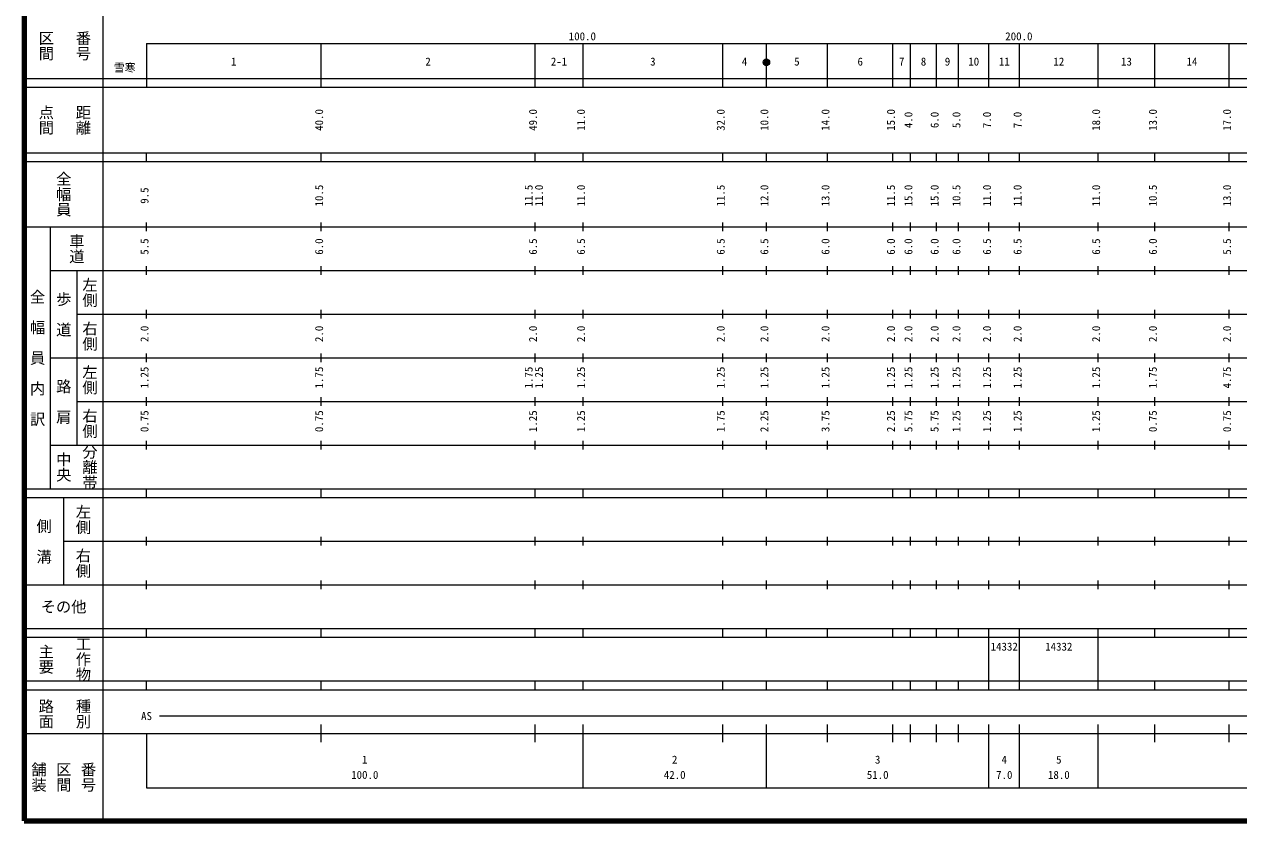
# Model space of a CAD drawing. Units: millimetres on the paper, enlarged 1000 times. Extents: x 40000 to 680000, y 20000 to 380000.
# Drawn here: x 40000 to 318208, y 20000 to 202409 of the extents above; entities that cross this region are included whole.
import ezdxf
from ezdxf.enums import TextEntityAlignment as Align

# ---------------------------------------------------------------- set-up
doc = ezdxf.new("R2010")
doc.units = ezdxf.units.MM
doc.header["$LTSCALE"] = 1000
doc.layers.add('M-TTL', color=2, linetype='Continuous', lineweight=140)
doc.layers.add('M-TTL-BAND', color=7, linetype='Continuous', lineweight=13)
doc.styles.add('@ＭＳ ゴシック', font='')
doc.styles.add('ＭＳ ゴシック', font='')
doc.styles.get('@ＭＳ ゴシック').set_extended_font_data('@MS Gothic')
doc.styles.get('ＭＳ ゴシック').set_extended_font_data('MS Gothic')

msp = doc.modelspace()

# ---------------------------------------------------------------- hatches: boundary and pattern name
at = {"layer": 'M-TTL-BAND'}
msp.add_hatch(color=256, dxfattribs=at).paths.add_polyline_path([(210750, 193700), (210749, 193729), (210748, 193759), (210745, 193788), (210741, 193817), (210736, 193846), (210729, 193875), (210722, 193904), (210713, 193932), (210704, 193960), (210693, 193987), (210681, 194014), (210668, 194040), (210654, 194066), (210639, 194092), (210624, 194117), (210607, 194141), (210589, 194164), (210570, 194187), (210551, 194209), (210530, 194230), (210509, 194251), (210487, 194270), (210464, 194289), (210441, 194307), (210417, 194324), (210392, 194339), (210366, 194354), (210340, 194368), (210314, 194381), (210287, 194393), (210260, 194404), (210232, 194413), (210204, 194422), (210175, 194429), (210146, 194436), (210117, 194441), (210088, 194445), (210059, 194448), (210029, 194449), (210000, 194450), (209971, 194449), (209941, 194448), (209912, 194445), (209883, 194441), (209854, 194436), (209825, 194429), (209796, 194422), (209768, 194413), (209740, 194404), (209713, 194393), (209686, 194381), (209660, 194368), (209634, 194354), (209608, 194339), (209583, 194324), (209559, 194307), (209536, 194289), (209513, 194270), (209491, 194251), (209470, 194230), (209449, 194209), (209430, 194187), (209411, 194164), (209393, 194141), (209376, 194117), (209361, 194092), (209346, 194066), (209332, 194040), (209319, 194014), (209307, 193987), (209296, 193960), (209287, 193932), (209278, 193904), (209271, 193875), (209264, 193846), (209259, 193817), (209255, 193788), (209252, 193759), (209251, 193729), (209250, 193700), (209251, 193671), (209252, 193641), (209255, 193612), (209259, 193583), (209264, 193554), (209271, 193525), (209278, 193496), (209287, 193468), (209296, 193440), (209307, 193413), (209319, 193386), (209332, 193360), (209346, 193334), (209361, 193308), (209376, 193283), (209393, 193259), (209411, 193236), (209430, 193213), (209449, 193191), (209470, 193170), (209491, 193149), (209513, 193130), (209536, 193111), (209559, 193093), (209583, 193076), (209608, 193061), (209634, 193046), (209660, 193032), (209686, 193019), (209713, 193007), (209740, 192996), (209768, 192987), (209796, 192978), (209825, 192971), (209854, 192964), (209883, 192959), (209912, 192955), (209941, 192952), (209971, 192951), (210000, 192950), (210029, 192951), (210059, 192952), (210088, 192955), (210117, 192959), (210146, 192964), (210175, 192971), (210204, 192978), (210232, 192987), (210260, 192996), (210287, 193007), (210314, 193019), (210340, 193032), (210366, 193046), (210392, 193061), (210417, 193076), (210441, 193093), (210464, 193111), (210487, 193130), (210509, 193149), (210530, 193170), (210551, 193191), (210570, 193213), (210589, 193236), (210607, 193259), (210624, 193283), (210639, 193308), (210654, 193334), (210668, 193360), (210681, 193386), (210693, 193413), (210704, 193440), (210713, 193468), (210722, 193496), (210729, 193525), (210736, 193554), (210741, 193583), (210745, 193612), (210748, 193641), (210749, 193671)])

# ---------------------------------------------------------------- linework, layer by layer
at = {"layer": 'M-TTL'}
for p, q in [((40000, 380000), (40000, 20000)), ((40000, 20000), (680000, 20000))]:
    msp.add_line(p, q, dxfattribs=at)
at = {"layer": 'M-TTL-BAND'}
for p, q in [((58000, 370000), (58000, 20000)), ((68000, 198000), (579000, 198000)), ((68000, 198000), (68000, 188000)), ((108000, 188000), (108000, 198000)), ((157000, 188000), (157000, 198000)), ((168000, 188000), (168000, 198000)), ((200000, 188000), (200000, 198000)), ((210000, 188000), (210000, 198000)), ((224000, 188000), (224000, 198000)), ((239000, 188000), (239000, 198000)), ((243000, 188000), (243000, 198000)), ((249000, 188000), (249000, 198000)), ((254000, 188000), (254000, 198000)), ((261000, 188000), (261000, 198000)), ((268000, 188000), (268000, 198000)), ((286000, 188000), (286000, 198000)), ((299000, 188000), (299000, 198000)), ((316000, 188000), (316000, 198000)), ((40000, 190000), (579000, 190000)), ((40000, 188000), (579000, 188000)), ((40000, 173000), (579000, 173000)), ((68000, 171000), (68000, 173000)), ((108000, 171000), (108000, 173000)), ((157000, 171000), (157000, 173000)), ((168000, 171000), (168000, 173000)), ((200000, 171000), (200000, 173000)), ((210000, 171000), (210000, 173000)), ((224000, 171000), (224000, 173000)), ((239000, 171000), (239000, 173000)), ((243000, 171000), (243000, 173000)), ((249000, 171000), (249000, 173000)), ((254000, 171000), (254000, 173000)), ((261000, 171000), (261000, 173000)), ((268000, 171000), (268000, 173000)), ((286000, 171000), (286000, 173000)), ((299000, 171000), (299000, 173000)), ((316000, 171000), (316000, 173000)), ((40000, 171000), (579000, 171000)), ((40000, 156000), (579000, 156000)), ((46000, 96000), (46000, 156000)), ((68000, 155000), (68000, 157000)), ((108000, 155000), (108000, 157000)), ((157000, 155000), (157000, 157000)), ((168000, 155000), (168000, 157000)), ((200000, 155000), (200000, 157000)), ((210000, 155000), (210000, 157000)), ((224000, 155000), (224000, 157000)), ((239000, 155000), (239000, 157000)), ((243000, 155000), (243000, 157000)), ((249000, 155000), (249000, 157000)), ((254000, 155000), (254000, 157000)), ((261000, 155000), (261000, 157000)), ((268000, 155000), (268000, 157000)), ((286000, 155000), (286000, 157000)), ((299000, 155000), (299000, 157000)), ((316000, 155000), (316000, 157000)), ((46000, 146000), (579000, 146000)), ((52000, 146000), (52000, 106000)), ((68000, 145000), (68000, 147000)), ((108000, 145000), (108000, 147000)), ((157000, 145000), (157000, 147000)), ((168000, 145000), (168000, 147000)), ((200000, 145000), (200000, 147000)), ((210000, 145000), (210000, 147000)), ((224000, 145000), (224000, 147000)), ((239000, 145000), (239000, 147000)), ((243000, 145000), (243000, 147000)), ((249000, 145000), (249000, 147000)), ((254000, 145000), (254000, 147000)), ((261000, 145000), (261000, 147000)), ((268000, 145000), (268000, 147000)), ((286000, 145000), (286000, 147000)), ((299000, 145000), (299000, 147000)), ((316000, 145000), (316000, 147000)), ((68000, 135000), (68000, 137000)), ((108000, 135000), (108000, 137000)), ((157000, 135000), (157000, 137000)), ((168000, 135000), (168000, 137000)), ((200000, 135000), (200000, 137000)), ((210000, 135000), (210000, 137000)), ((224000, 135000), (224000, 137000)), ((239000, 135000), (239000, 137000)), ((243000, 135000), (243000, 137000)), ((249000, 135000), (249000, 137000)), ((254000, 135000), (254000, 137000)), ((261000, 135000), (261000, 137000)), ((268000, 135000), (268000, 137000)), ((286000, 135000), (286000, 137000)), ((299000, 135000), (299000, 137000)), ((316000, 135000), (316000, 137000)), ((52000, 136000), (579000, 136000)), ((46000, 126000), (579000, 126000)), ((68000, 125000), (68000, 127000)), ((108000, 125000), (108000, 127000)), ((157000, 125000), (157000, 127000)), ((168000, 125000), (168000, 127000)), ((200000, 125000), (200000, 127000)), ((210000, 125000), (210000, 127000)), ((224000, 125000), (224000, 127000)), ((239000, 125000), (239000, 127000)), ((243000, 125000), (243000, 127000)), ((249000, 125000), (249000, 127000)), ((254000, 125000), (254000, 127000)), ((261000, 125000), (261000, 127000)), ((268000, 125000), (268000, 127000)), ((286000, 125000), (286000, 127000)), ((299000, 125000), (299000, 127000)), ((316000, 125000), (316000, 127000)), ((68000, 115000), (68000, 117000)), ((108000, 115000), (108000, 117000)), ((157000, 115000), (157000, 117000)), ((168000, 115000), (168000, 117000)), ((200000, 115000), (200000, 117000)), ((210000, 115000), (210000, 117000)), ((224000, 115000), (224000, 117000)), ((239000, 115000), (239000, 117000)), ((243000, 115000), (243000, 117000)), ((249000, 115000), (249000, 117000)), ((254000, 115000), (254000, 117000)), ((261000, 115000), (261000, 117000)), ((268000, 115000), (268000, 117000)), ((286000, 115000), (286000, 117000)), ((299000, 115000), (299000, 117000)), ((316000, 115000), (316000, 117000)), ((52000, 116000), (579000, 116000)), ((46000, 106000), (579000, 106000)), ((68000, 105000), (68000, 107000)), ((108000, 105000), (108000, 107000)), ((157000, 105000), (157000, 107000)), ((168000, 105000), (168000, 107000)), ((200000, 105000), (200000, 107000)), ((210000, 105000), (210000, 107000)), ((224000, 105000), (224000, 107000)), ((239000, 105000), (239000, 107000)), ((243000, 105000), (243000, 107000)), ((249000, 105000), (249000, 107000)), ((254000, 105000), (254000, 107000)), ((261000, 105000), (261000, 107000)), ((268000, 105000), (268000, 107000)), ((286000, 105000), (286000, 107000)), ((299000, 105000), (299000, 107000)), ((316000, 105000), (316000, 107000)), ((40000, 96000), (579000, 96000)), ((68000, 94000), (68000, 96000)), ((108000, 94000), (108000, 96000)), ((157000, 94000), (157000, 96000)), ((168000, 94000), (168000, 96000)), ((200000, 94000), (200000, 96000)), ((210000, 94000), (210000, 96000)), ((224000, 94000), (224000, 96000)), ((239000, 94000), (239000, 96000)), ((243000, 94000), (243000, 96000)), ((249000, 94000), (249000, 96000)), ((254000, 94000), (254000, 96000)), ((261000, 94000), (261000, 96000)), ((268000, 94000), (268000, 96000)), ((286000, 94000), (286000, 96000)), ((299000, 94000), (299000, 96000)), ((316000, 94000), (316000, 96000)), ((40000, 94000), (579000, 94000)), ((49000, 94000), (49000, 74000)), ((49000, 84000), (579000, 84000)), ((68000, 83000), (68000, 85000)), ((108000, 83000), (108000, 85000)), ((157000, 83000), (157000, 85000)), ((168000, 83000), (168000, 85000)), ((200000, 83000), (200000, 85000)), ((210000, 83000), (210000, 85000)), ((224000, 83000), (224000, 85000)), ((239000, 83000), (239000, 85000)), ((243000, 83000), (243000, 85000)), ((249000, 83000), (249000, 85000)), ((254000, 83000), (254000, 85000)), ((261000, 83000), (261000, 85000)), ((268000, 83000), (268000, 85000)), ((286000, 83000), (286000, 85000)), ((299000, 83000), (299000, 85000)), ((316000, 83000), (316000, 85000)), ((40000, 74000), (579000, 74000)), ((68000, 73000), (68000, 75000)), ((108000, 73000), (108000, 75000)), ((157000, 73000), (157000, 75000)), ((168000, 73000), (168000, 75000)), ((200000, 73000), (200000, 75000)), ((210000, 73000), (210000, 75000)), ((224000, 73000), (224000, 75000)), ((239000, 73000), (239000, 75000)), ((243000, 73000), (243000, 75000)), ((249000, 73000), (249000, 75000)), ((254000, 73000), (254000, 75000)), ((261000, 73000), (261000, 75000)), ((268000, 73000), (268000, 75000)), ((286000, 73000), (286000, 75000)), ((299000, 73000), (299000, 75000)), ((316000, 73000), (316000, 75000)), ((40000, 64000), (579000, 64000)), ((68000, 62000), (68000, 64000)), ((108000, 62000), (108000, 64000)), ((157000, 62000), (157000, 64000)), ((168000, 62000), (168000, 64000)), ((200000, 62000), (200000, 64000)), ((210000, 62000), (210000, 64000)), ((224000, 62000), (224000, 64000)), ((239000, 62000), (239000, 64000)), ((243000, 62000), (243000, 64000)), ((249000, 62000), (249000, 64000)), ((254000, 62000), (254000, 64000)), ((261000, 62000), (261000, 64000)), ((268000, 62000), (268000, 64000)), ((286000, 62000), (286000, 64000)), ((299000, 62000), (299000, 64000)), ((316000, 62000), (316000, 64000)), ((40000, 62000), (579000, 62000)), ((261000, 52000), (261000, 62000)), ((268000, 52000), (268000, 62000)), ((268000, 52000), (268000, 62000)), ((286000, 52000), (286000, 62000)), ((40000, 52000), (579000, 52000)), ((68000, 50000), (68000, 52000)), ((108000, 50000), (108000, 52000)), ((157000, 50000), (157000, 52000)), ((168000, 50000), (168000, 52000)), ((200000, 50000), (200000, 52000)), ((210000, 50000), (210000, 52000)), ((224000, 50000), (224000, 52000)), ((239000, 50000), (239000, 52000)), ((243000, 50000), (243000, 52000)), ((249000, 50000), (249000, 52000)), ((254000, 50000), (254000, 52000)), ((261000, 50000), (261000, 52000)), ((268000, 50000), (268000, 52000)), ((286000, 50000), (286000, 52000)), ((299000, 50000), (299000, 52000)), ((316000, 50000), (316000, 52000)), ((40000, 50000), (579000, 50000)), ((71000, 44000), (565000, 44000)), ((108000, 38000), (108000, 42000)), ((157000, 38000), (157000, 42000)), ((168000, 27500), (168000, 42000)), ((200000, 38000), (200000, 42000)), ((210000, 27500), (210000, 42000)), ((224000, 38000), (224000, 42000)), ((239000, 38000), (239000, 42000)), ((243000, 38000), (243000, 42000)), ((249000, 38000), (249000, 42000)), ((254000, 38000), (254000, 42000)), ((261000, 27500), (261000, 42000)), ((268000, 27500), (268000, 42000)), ((286000, 27500), (286000, 42000)), ((299000, 38000), (299000, 42000)), ((316000, 38000), (316000, 42000)), ((40000, 40000), (579000, 40000)), ((68000, 40000), (68000, 27500)), ((68000, 27500), (579000, 27500))]:
    msp.add_line(p, q, dxfattribs=at)
for radius in [750, 700]:
    msp.add_circle((210000, 193700), radius, dxfattribs=at)

# ---------------------------------------------------------------- texts
at = {"layer": 'M-TTL-BAND', "style": '@ＭＳ ゴシック'}
for s, p in [('区間', (45000, 197500)), ('番号', (53500, 197500)), ('点間', (45000, 180500)), ('距離', (53500, 180500)), ('全幅員', (49000, 163500)), ('車道', (52000, 151000)), ('左側', (55000, 141000)), ('全\u3000幅\u3000員\u3000内\u3000訳', (43000, 126000)), ('歩\u3000道', (49000, 136000)), ('右側', (55000, 131000)), ('左側', (55000, 121000)), ('路\u3000肩', (49000, 116000)), ('右側', (55000, 111000)), ('分離帯', (55000, 101000)), ('中央', (49000, 101000)), ('左側', (53500, 89000)), ('側\u3000溝', (44500, 84000)), ('右側', (53500, 79000)), ('工作物', (53500, 57000)), ('主要', (45000, 57000)), ('路面', (45000, 44500)), ('種別', (53500, 44500)), ('舗装', (43333, 30000)), ('区間', (49000, 30000)), ('番号', (54667, 30000))]:
    msp.add_text(s, height=2566, rotation=270, dxfattribs=at).set_placement(p, align=Align.MIDDLE_CENTER)
at = {"layer": 'M-TTL-BAND', "style": 'ＭＳ ゴシック'}
for s, p in [('100.0', (167844, 198195)), ('200.0', (267844, 198195)), ('2', (132500, 192405)), ('2-1', (162500, 192405)), ('3', (184000, 192405)), ('6', (231500, 192405)), ('8', (246000, 192405)), ('9', (251500, 192405)), ('10', (257500, 192405)), ('12', (277000, 192405)), ('13', (292500, 192405)), ('1', (88000, 192405)), ('4', (205000, 192405)), ('5', (217000, 192405)), ('7', (241000, 192405)), ('11', (264500, 192405)), ('14', (307500, 192405)), ('AS', (68000, 42500)), ('1', (118000, 32523)), ('2', (189000, 32523)), ('3', (235500, 32523)), ('4', (264500, 32523)), ('5', (277000, 32523)), ('100.0', (118000, 29033)), ('42.0', (189000, 29033)), ('51.0', (235500, 29033)), ('7.0', (264500, 29033)), ('18.0', (277000, 29033))]:
    msp.add_text(s, height=1833, dxfattribs=at).set_placement(p, align=Align.BOTTOM_CENTER)
msp.add_text('雪寒', height=1833, dxfattribs=at).set_placement((65500, 191000), align=Align.BOTTOM_RIGHT)
for s, p in [('40.0', (109000, 180500)), ('49.0', (158000, 180500)), ('11.0', (169000, 180500)), ('32.0', (201000, 180500)), ('10.0', (211000, 180500)), ('14.0', (225000, 180500)), ('15.0', (240000, 180500)), ('4.0', (244000, 180500)), ('6.0', (250000, 180500)), ('5.0', (255000, 180500)), ('7.0', (262000, 180500)), ('7.0', (269000, 180500)), ('18.0', (287000, 180500)), ('13.0', (300000, 180500)), ('17.0', (317000, 180500)), ('9.5', (69000, 163174)), ('10.5', (109000, 163174)), ('11.5', (157000, 163174)), ('11.0', (159370, 163174)), ('11.0', (169000, 163174)), ('11.5', (201000, 163174)), ('12.0', (211000, 163174)), ('13.0', (225000, 163174)), ('11.5', (240000, 163174)), ('15.0', (244000, 163174)), ('15.0', (250000, 163174)), ('10.5', (255000, 163174)), ('11.0', (262000, 163174)), ('11.0', (269000, 163174)), ('11.0', (287000, 163174)), ('10.5', (300000, 163174)), ('13.0', (317000, 163174)), ('5.5', (69000, 151500)), ('6.0', (109000, 151500)), ('6.5', (158000, 151500)), ('6.5', (169000, 151500)), ('6.5', (201000, 151500)), ('6.5', (211000, 151500)), ('6.0', (225000, 151500)), ('6.0', (240000, 151500)), ('6.0', (244000, 151500)), ('6.0', (250000, 151500)), ('6.0', (255000, 151500)), ('6.5', (262000, 151500)), ('6.5', (269000, 151500)), ('6.5', (287000, 151500)), ('6.0', (300000, 151500)), ('5.5', (317000, 151500)), ('2.0', (69000, 131500)), ('2.0', (109000, 131500)), ('2.0', (158000, 131500)), ('2.0', (169000, 131500)), ('2.0', (201000, 131500)), ('2.0', (211000, 131500)), ('2.0', (225000, 131500)), ('2.0', (240000, 131500)), ('2.0', (244000, 131500)), ('2.0', (250000, 131500)), ('2.0', (255000, 131500)), ('2.0', (262000, 131500)), ('2.0', (269000, 131500)), ('2.0', (287000, 131500)), ('2.0', (300000, 131500)), ('2.0', (317000, 131500)), ('1.25', (69000, 121500)), ('1.75', (109000, 121500)), ('1.75', (157000, 121500)), ('1.25', (159370, 121500)), ('1.25', (169000, 121500)), ('1.25', (201000, 121500)), ('1.25', (211000, 121500)), ('1.25', (225000, 121500)), ('1.25', (240000, 121500)), ('1.25', (244000, 121500)), ('1.25', (250000, 121500)), ('1.25', (255000, 121500)), ('1.25', (262000, 121500)), ('1.25', (269000, 121500)), ('1.25', (287000, 121500)), ('1.75', (300000, 121500)), ('4.75', (317000, 121500)), ('0.75', (69000, 111500)), ('0.75', (109000, 111500)), ('1.25', (158000, 111500)), ('1.25', (169000, 111500)), ('1.75', (201000, 111500)), ('2.25', (211000, 111500)), ('3.75', (225000, 111500)), ('2.25', (240000, 111500)), ('5.75', (244000, 111500)), ('5.75', (250000, 111500)), ('1.25', (255000, 111500)), ('1.25', (262000, 111500)), ('1.25', (269000, 111500)), ('1.25', (287000, 111500)), ('0.75', (300000, 111500)), ('0.75', (317000, 111500))]:
    msp.add_text(s, height=1833, rotation=90, dxfattribs=at).set_placement(p, align=Align.BOTTOM_CENTER)
msp.add_text('その他', height=2566, dxfattribs=at).set_placement((49000, 69000), align=Align.MIDDLE_CENTER)
for p in [(261375, 58405), (273875, 58405)]:
    msp.add_text('14332', height=1833, dxfattribs=at).set_placement(p, align=Align.BOTTOM_LEFT)

doc.saveas('drawing.dxf')
